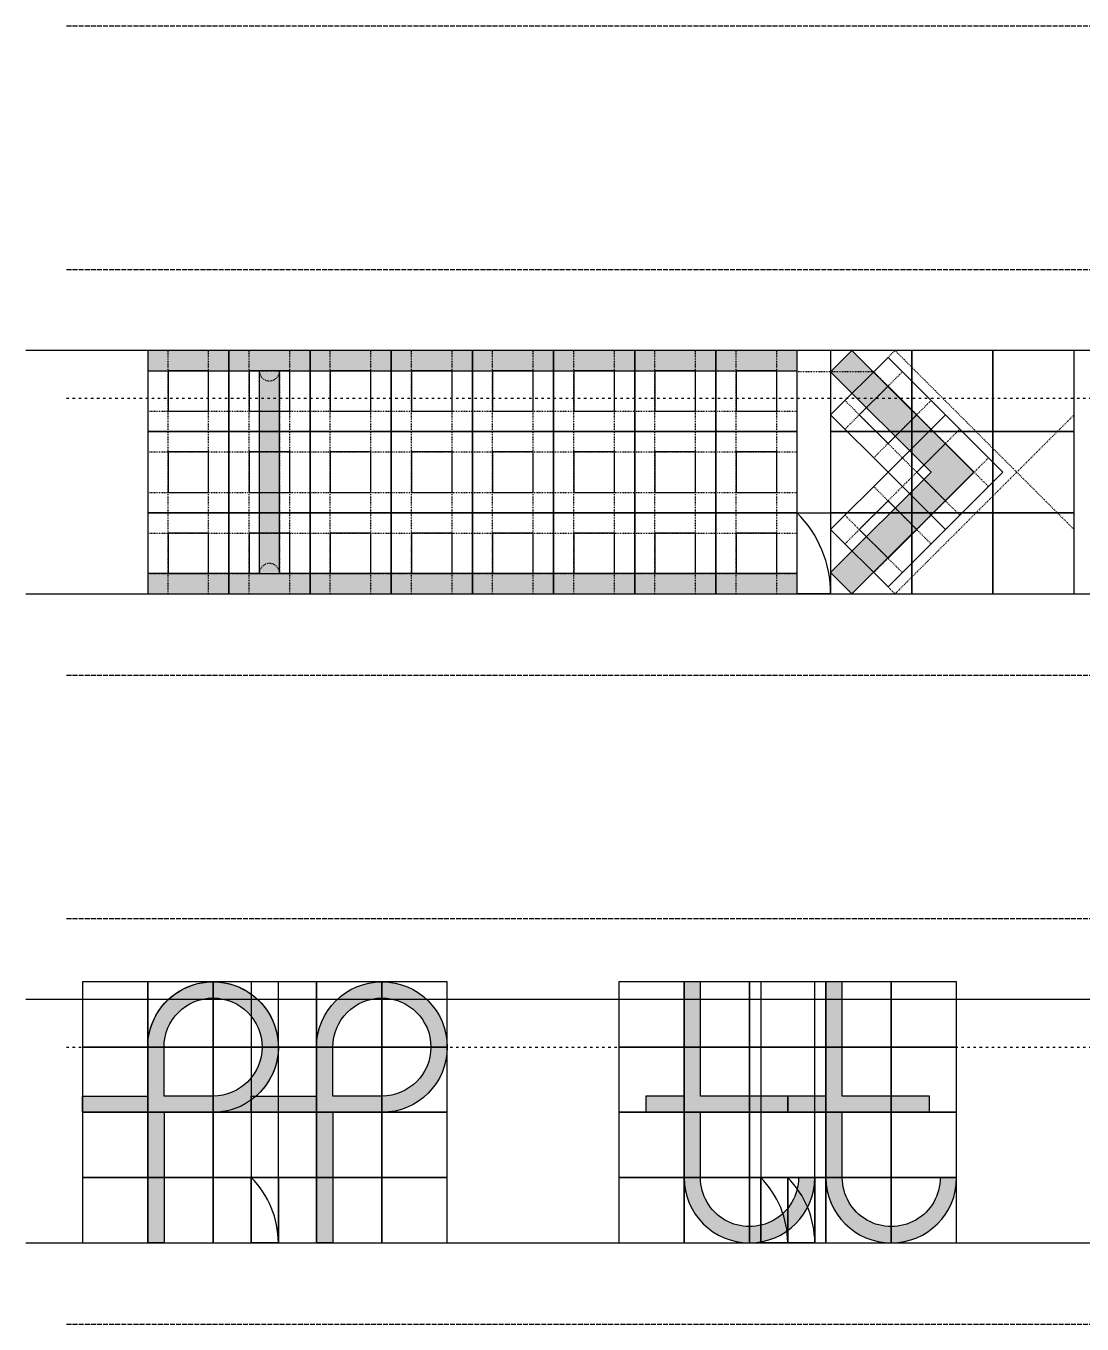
# Model space of a CAD drawing. Header units: millimetres. Extents: x -19 to 3010, y -292 to 470.
# Drawn here: x 2460 to 2590.1, y -250 to -90 of the extents above; entities that cross this region are included whole.
import ezdxf

# ---------------------------------------------------------------- set-up
doc = ezdxf.new("R2010")
doc.units = ezdxf.units.MM
doc.linetypes.add('ACAD_ISO02W100', pattern=[15, 12, -3])
doc.linetypes.add('ACAD_ISO03W100', pattern=[30, 12, -18])
for name, color, linetype in [('GUIDES', 252, 'Continuous'), ('guides_minor', 12, 'Continuous'), ('Lettering', 7, 'Continuous'), ('LINES', 252, 'Continuous'), ('Outlines', 5, 'Continuous')]:
    doc.layers.add(name, color=color, linetype=linetype)

msp = doc.modelspace()

# ---------------------------------------------------------------- hatches: boundary and pattern name
at = {"layer": 'Lettering'}
h = msp.add_hatch(color=256, dxfattribs=at)
h.dxf.hatch_style = 1
h.paths.add_polyline_path([(2475, -130), (2475, -132.5), (2488.75, -132.5), (2488.75, -157.5), (2475, -157.5), (2475, -160), (2555, -160), (2555, -157.4999999999998), (2491.25, -157.5000000000002), (2491.25, -132.5), (2555, -132.5), (2555, -130)])
h.paths.add_polyline_path([(2561.767766952968, -130.0000000000013), (2559.142135623731, -132.6256313292362), (2571.516504294496, -145.0000000000018), (2559.142135623732, -157.3743686707667), (2561.767766952967, -160.0000000000013), (2576.767766952968, -145.0000000000013)])
h = msp.add_hatch(color=256, dxfattribs=at)
h.dxf.hatch_style = 1
edge = h.paths.add_edge_path(flags=16)
edge.add_line((2497.820646925707, -221.8933982822018), (2497.820646925707, -215.857864376269))
edge.add_arc((2503.85618083164, -215.8578643762692), 6.03553390593288, -90, 179.9999999999978, ccw=False)
edge.add_line((2503.85618083164, -221.8933982822018), (2497.820646925707, -221.8933982822018))
edge = h.paths.add_edge_path()
edge.add_line((2488.370219122775, -221.8933982822018), (2495.808802290397, -221.8933982822018))
edge.add_line((2495.808802290397, -221.8933982822018), (2495.808802290397, -215.857864376269))
edge.add_arc((2503.85618083164, -215.857864376269), 8.047378541243688, -90, 180, ccw=False)
edge.add_line((2503.85618083164, -223.9052429175127), (2497.820646925707, -223.9052429175127))
edge.add_line((2497.820646925707, -223.9052429175127), (2497.820646925707, -239.9999999999999))
edge.add_line((2497.820646925707, -239.9999999999999), (2495.808802290397, -240))
edge.add_line((2495.808802290397, -240), (2495.808802290397, -223.9052429175127))
edge.add_line((2495.808802290397, -223.9052429175127), (2477.01184463531, -223.9052429175127))
edge.add_line((2477.01184463531, -223.9052429175127), (2477.01184463531, -239.9999999999999))
edge.add_line((2477.01184463531, -239.9999999999999), (2474.999999999999, -240))
edge.add_line((2474.999999999999, -240), (2474.999999999999, -223.9052429175127))
edge.add_line((2474.999999999999, -223.9052429175127), (2466.952621458755, -223.9052429175127))
edge.add_line((2466.952621458755, -223.9052429175127), (2466.952621458755, -221.8933982822018))
edge.add_line((2466.952621458755, -221.8933982822018), (2474.999999999999, -221.8933982822018))
edge.add_line((2474.999999999999, -221.8933982822018), (2474.999999999999, -215.857864376269))
edge.add_arc((2483.047378541243, -215.857864376269), 8.047378541243688, -48.59037789072971, 180.0000000000004, ccw=False)
edge = h.paths.add_edge_path(flags=16)
edge.add_line((2477.01184463531, -221.8933982822018), (2477.01184463531, -215.857864376269))
edge.add_arc((2483.047378541243, -215.8578643762692), 6.03553390593288, -90, 179.9999999999978, ccw=False)
edge.add_line((2483.047378541243, -221.8933982822018), (2477.01184463531, -221.8933982822018))
h = msp.add_hatch(color=256, dxfattribs=at)
h.dxf.hatch_style = 1
edge = h.paths.add_edge_path()
edge.add_line((2553.85618083164, -223.9052429175127), (2558.570226039551, -223.9052429175127))
edge.add_line((2558.570226039551, -223.9052429175127), (2558.57022603955, -231.9526214587563))
edge.add_arc((2566.617604580794, -231.9526214587563), 8.047378541243688, 180, 360)
edge.add_line((2574.664983122037, -231.9526214587563), (2572.653138486727, -231.9526214587563))
edge.add_arc((2566.617604580794, -231.9526214587563), 6.035533905932425, -179.99999999999943, 0, ccw=False)
edge.add_line((2560.582070674862, -231.9526214587564), (2560.582070674862, -223.9052429175128))
edge.add_line((2560.582070674862, -223.9052429175128), (2571.331649788704, -223.9052429175127))
edge.add_line((2571.331649788704, -223.9052429175127), (2571.331649788704, -221.8933982822026))
edge.add_line((2571.331649788704, -221.8933982822026), (2560.582070674862, -221.8933982822026))
edge.add_line((2560.582070674862, -221.8933982822026), (2560.582070674862, -207.8104858350254))
edge.add_line((2560.582070674862, -207.8104858350254), (2558.570226039551, -207.8104858350254))
edge.add_line((2558.570226039551, -207.8104858350254), (2558.570226039551, -221.8933982822018))
edge.add_line((2558.570226039551, -221.8933982822018), (2553.85618083164, -221.8933982822026))
edge.add_line((2553.85618083164, -221.8933982822026), (2543.106601717797, -221.8933982822026))
edge.add_line((2543.106601717797, -221.8933982822026), (2543.106601717797, -207.8104858350254))
edge.add_line((2543.106601717797, -207.8104858350254), (2541.094757082486, -207.8104858350254))
edge.add_line((2541.094757082486, -207.8104858350254), (2541.094757082486, -221.8933982822018))
edge.add_line((2541.094757082486, -221.8933982822018), (2536.380711874576, -221.8933982822018))
edge.add_line((2536.380711874576, -221.8933982822018), (2536.380711874576, -223.9052429175127))
edge.add_line((2536.380711874576, -223.9052429175127), (2541.094757082486, -223.9052429175127))
edge.add_line((2541.094757082486, -223.9052429175127), (2541.094757082486, -231.9526214587563))
edge.add_arc((2549.14213562373, -231.9526214587563), 8.047378541243688, 180, 360)
edge.add_line((2557.189514164973, -231.9526214587563), (2555.177669529663, -231.9526214587563))
edge.add_arc((2549.14213562373, -231.9526214587563), 6.03553390593288, -179.99999999999943, 0, ccw=False)
edge.add_line((2543.106601717797, -231.9526214587564), (2543.106601717797, -223.9052429175128))
edge.add_line((2543.106601717797, -223.9052429175128), (2553.85618083164, -223.9052429175127))

# ---------------------------------------------------------------- linework, layer by layer
at = {"layer": 'GUIDES', "linetype": 'ACAD_ISO02W100', "ltscale": 0.005}
for p, q in [((2477.5, -140), (2477.5, -130)), ((2482.5, -140), (2482.5, -130)), ((2487.5, -140), (2487.5, -130)), ((2492.5, -140), (2492.5, -130)), ((2497.5, -140), (2497.5, -130)), ((2502.5, -140), (2502.5, -130)), ((2507.5, -140), (2507.5, -130)), ((2512.5, -140), (2512.5, -130)), ((2517.5, -140), (2517.5, -130)), ((2522.5, -140), (2522.5, -130)), ((2527.5, -140), (2527.5, -130)), ((2532.5, -140), (2532.5, -130)), ((2537.5, -140), (2537.5, -130)), ((2542.5, -140), (2542.5, -130)), ((2547.5, -140), (2547.5, -130)), ((2552.5, -140), (2552.5, -130)), ((2475, -132.5), (2485, -132.5)), ((2485, -132.5), (2495, -132.5)), ((2495, -132.5), (2505, -132.5)), ((2505, -132.5), (2515, -132.5)), ((2515, -132.5), (2525, -132.5)), ((2525, -132.5), (2535, -132.5)), ((2535, -132.5), (2545, -132.5)), ((2545, -132.5), (2555, -132.5)), ((2475, -137.5), (2485, -137.5)), ((2485, -137.5), (2495, -137.5)), ((2495, -137.5), (2505, -137.5)), ((2505, -137.5), (2515, -137.5)), ((2515, -137.5), (2525, -137.5)), ((2525, -137.5), (2535, -137.5)), ((2535, -137.5), (2545, -137.5)), ((2545, -137.5), (2555, -137.5)), ((2477.5, -150), (2477.5, -140)), ((2482.5, -150), (2482.5, -140)), ((2487.5, -150), (2487.5, -140)), ((2492.5, -150), (2492.5, -140)), ((2497.5, -150), (2497.5, -140)), ((2502.5, -150), (2502.5, -140)), ((2507.5, -150), (2507.5, -140)), ((2512.5, -150), (2512.5, -140)), ((2517.5, -150), (2517.5, -140)), ((2522.5, -150), (2522.5, -140)), ((2527.5, -150), (2527.5, -140)), ((2532.5, -150), (2532.5, -140)), ((2537.5, -150), (2537.5, -140)), ((2542.5, -150), (2542.5, -140)), ((2547.5, -150), (2547.5, -140)), ((2552.5, -150), (2552.5, -140)), ((2475, -142.5), (2485, -142.5)), ((2485, -142.5), (2495, -142.5)), ((2495, -142.5), (2505, -142.5)), ((2505, -142.5), (2515, -142.5)), ((2515, -142.5), (2525, -142.5)), ((2525, -142.5), (2535, -142.5)), ((2535, -142.5), (2545, -142.5)), ((2545, -142.5), (2555, -142.5)), ((2475, -147.5), (2485, -147.5)), ((2485, -147.5), (2495, -147.5)), ((2495, -147.5), (2505, -147.5)), ((2505, -147.5), (2515, -147.5)), ((2515, -147.5), (2525, -147.5)), ((2525, -147.5), (2535, -147.5)), ((2535, -147.5), (2545, -147.5)), ((2545, -147.5), (2555, -147.5)), ((2477.5, -160), (2477.5, -150)), ((2482.5, -160), (2482.5, -150)), ((2487.5, -160), (2487.5, -150)), ((2492.5, -160), (2492.5, -150)), ((2497.5, -160.0000000000003), (2497.5, -150.0000000000003)), ((2502.5, -160.0000000000003), (2502.5, -150.0000000000003)), ((2507.5, -160), (2507.5, -150)), ((2512.5, -160), (2512.5, -150)), ((2517.5, -160), (2517.5, -150)), ((2522.5, -160), (2522.5, -150)), ((2527.5, -160.0000000000001), (2527.5, -150.0000000000001)), ((2532.5, -160.0000000000001), (2532.5, -150.0000000000001)), ((2537.5, -160.0000000000001), (2537.5, -150.0000000000001)), ((2542.5, -160.0000000000001), (2542.5, -150.0000000000001)), ((2547.5, -160.0000000000001), (2547.5, -150.0000000000001)), ((2552.5, -160.0000000000001), (2552.5, -150.0000000000001)), ((2475, -152.5), (2485, -152.5)), ((2485, -152.5), (2495, -152.5)), ((2495, -152.5000000000003), (2505, -152.5000000000003)), ((2505, -152.5), (2515, -152.5)), ((2515, -152.5), (2525, -152.5)), ((2525, -152.5000000000001), (2535, -152.5000000000001)), ((2535, -152.5000000000001), (2545, -152.5000000000001)), ((2545, -152.5000000000001), (2555, -152.5000000000001)), ((2475, -157.5), (2485, -157.5)), ((2485, -157.5), (2495, -157.5)), ((2495, -157.5000000000003), (2505, -157.5000000000003)), ((2505, -157.5), (2515, -157.5)), ((2515, -157.5), (2525, -157.5)), ((2525, -157.5000000000001), (2535, -157.5000000000001)), ((2535, -157.5000000000001), (2545, -157.5000000000001)), ((2545, -157.5000000000001), (2555, -157.5000000000001))]:
    msp.add_line(p, q, dxfattribs=at)
at = {"layer": 'GUIDES'}
for points in [[(2475, -140), (2485, -140), (2485, -130), (2475, -130)], [(2485, -140), (2495, -140), (2495, -130), (2485, -130)], [(2495, -140), (2505, -140), (2505, -130), (2495, -130)], [(2505, -140), (2515, -140), (2515, -130), (2505, -130)], [(2515, -140), (2525, -140), (2525, -130), (2515, -130)], [(2525, -140), (2535, -140), (2535, -130), (2525, -130)], [(2535, -140), (2545, -140), (2545, -130), (2535, -130)], [(2545, -140), (2555, -140), (2555, -130), (2545, -130)], [(2559.142135623731, -140), (2569.142135623731, -140), (2569.142135623731, -130), (2559.142135623731, -130)], [(2569.142135623731, -140), (2579.142135623731, -140), (2579.142135623731, -130), (2569.142135623731, -130)], [(2579.142135623731, -140), (2589.142135623731, -140), (2589.142135623731, -130), (2579.142135623731, -130)], [(2477.5, -137.5), (2482.5, -137.5), (2482.5, -132.5), (2477.5, -132.5)], [(2487.5, -137.5), (2492.5, -137.5), (2492.5, -132.5), (2487.5, -132.5)], [(2497.5, -137.5), (2502.5, -137.5), (2502.5, -132.5), (2497.5, -132.5)], [(2507.5, -137.5), (2512.5, -137.5), (2512.5, -132.5), (2507.5, -132.5)], [(2517.5, -137.5), (2522.5, -137.5), (2522.5, -132.5), (2517.5, -132.5)], [(2527.5, -137.5), (2532.5, -137.5), (2532.5, -132.5), (2527.5, -132.5)], [(2537.5, -137.5), (2542.5, -137.5), (2542.5, -132.5), (2537.5, -132.5)], [(2547.5, -137.5), (2552.5, -137.5), (2552.5, -132.5), (2547.5, -132.5)], [(2475, -150), (2485, -150), (2485, -140), (2475, -140)], [(2485, -150), (2495, -150), (2495, -140), (2485, -140)], [(2495, -150), (2505, -150), (2505, -140), (2495, -140)], [(2505, -150), (2515, -150), (2515, -140), (2505, -140)], [(2515, -150), (2525, -150), (2525, -140), (2515, -140)], [(2525, -150), (2535, -150), (2535, -140), (2525, -140)], [(2535, -150), (2545, -150), (2545, -140), (2535, -140)], [(2545, -150), (2555, -150), (2555, -140), (2545, -140)], [(2559.142135623731, -150), (2569.142135623731, -150), (2569.142135623731, -140), (2559.142135623731, -140)], [(2569.142135623731, -150), (2579.142135623731, -150), (2579.142135623731, -140), (2569.142135623731, -140)], [(2579.142135623731, -150), (2589.142135623731, -150), (2589.142135623731, -140), (2579.142135623731, -140)], [(2477.5, -147.5), (2482.5, -147.5), (2482.5, -142.5), (2477.5, -142.5)], [(2487.5, -147.5), (2492.5, -147.5), (2492.5, -142.5), (2487.5, -142.5)], [(2497.5, -147.5), (2502.5, -147.5), (2502.5, -142.5), (2497.5, -142.5)], [(2507.5, -147.5), (2512.5, -147.5), (2512.5, -142.5), (2507.5, -142.5)], [(2517.5, -147.5), (2522.5, -147.5), (2522.5, -142.5), (2517.5, -142.5)], [(2527.5, -147.5), (2532.5, -147.5), (2532.5, -142.5), (2527.5, -142.5)], [(2537.5, -147.5), (2542.5, -147.5), (2542.5, -142.5), (2537.5, -142.5)], [(2547.5, -147.5), (2552.5, -147.5), (2552.5, -142.5), (2547.5, -142.5)], [(2475, -160), (2485, -160), (2485, -150), (2475, -150)], [(2485, -160), (2495, -160), (2495, -150), (2485, -150)], [(2495, -160), (2505, -160), (2505, -150), (2495, -150)], [(2505, -160), (2515, -160), (2515, -150), (2505, -150)], [(2515, -160), (2525, -160), (2525, -150), (2515, -150)], [(2525, -160), (2535, -160), (2535, -150), (2525, -150)], [(2535, -160), (2545, -160), (2545, -150), (2535, -150)], [(2545, -160), (2555, -160), (2555, -150), (2545, -150)], [(2559.142135623731, -160), (2555, -160), (2555, -150), (2559.142135623731, -150)], [(2559.142135623731, -160), (2569.142135623731, -160), (2569.142135623731, -150), (2559.142135623731, -150)], [(2569.142135623731, -160), (2579.142135623731, -160), (2579.142135623731, -150), (2569.142135623731, -150)], [(2579.142135623731, -160), (2589.142135623731, -160), (2589.142135623731, -150), (2579.142135623731, -150)], [(2477.5, -157.5), (2482.5, -157.5), (2482.5, -152.5), (2477.5, -152.5)], [(2487.5, -157.5), (2492.5, -157.5), (2492.5, -152.5), (2487.5, -152.5)], [(2497.5, -157.5000000000003), (2502.5, -157.5000000000003), (2502.5, -152.5000000000003), (2497.5, -152.5000000000003)], [(2507.5, -157.5), (2512.5, -157.5), (2512.5, -152.5), (2507.5, -152.5)], [(2517.5, -157.5), (2522.5, -157.5), (2522.5, -152.5), (2517.5, -152.5)], [(2527.5, -157.5000000000001), (2532.5, -157.5000000000001), (2532.5, -152.5000000000001), (2527.5, -152.5000000000001)], [(2537.5, -157.5000000000001), (2542.5, -157.5000000000001), (2542.5, -152.5000000000001), (2537.5, -152.5000000000001)], [(2547.5, -157.5000000000001), (2552.5, -157.5000000000001), (2552.5, -152.5000000000001), (2547.5, -152.5000000000001)], [(2466.952621458756, -215.857864376269), (2475, -215.857864376269), (2475, -207.8104858350254), (2466.952621458756, -207.8104858350254)], [(2475, -215.857864376269), (2483.047378541244, -215.857864376269), (2483.047378541244, -207.8104858350254), (2475, -207.8104858350254)], [(2483.047378541244, -215.857864376269), (2491.094757082487, -215.857864376269), (2491.094757082487, -207.8104858350254), (2483.047378541244, -207.8104858350254)], [(2487.761423749154, -215.857864376269), (2495.808802290398, -215.857864376269), (2495.808802290398, -207.8104858350254), (2487.761423749154, -207.8104858350254)], [(2495.808802290398, -215.857864376269), (2503.856180831641, -215.857864376269), (2503.856180831641, -207.8104858350254), (2495.808802290398, -207.8104858350254)], [(2503.856180831641, -215.857864376269), (2511.903559372885, -215.857864376269), (2511.903559372885, -207.8104858350254), (2503.856180831641, -207.8104858350254)], [(2533.047378541244, -215.857864376269), (2541.094757082487, -215.857864376269), (2541.094757082487, -207.8104858350254), (2533.047378541244, -207.8104858350254)], [(2541.094757082487, -215.857864376269), (2549.142135623731, -215.857864376269), (2549.142135623731, -207.8104858350254), (2541.094757082487, -207.8104858350254)], [(2549.142135623731, -215.857864376269), (2557.189514164975, -215.857864376269), (2557.189514164975, -207.8104858350254), (2549.142135623731, -207.8104858350254)], [(2550.522847498308, -215.857864376269), (2558.570226039552, -215.857864376269), (2558.570226039552, -207.8104858350254), (2550.522847498308, -207.8104858350254)], [(2558.570226039552, -215.857864376269), (2566.617604580795, -215.857864376269), (2566.617604580795, -207.8104858350254), (2558.570226039552, -207.8104858350254)], [(2566.617604580795, -215.857864376269), (2574.664983122039, -215.857864376269), (2574.664983122039, -207.8104858350254), (2566.617604580795, -207.8104858350254)], [(2466.952621458756, -223.9052429175127), (2475, -223.9052429175127), (2475, -215.857864376269), (2466.952621458756, -215.857864376269)], [(2475, -223.9052429175127), (2483.047378541244, -223.9052429175127), (2483.047378541244, -215.857864376269), (2475, -215.857864376269)], [(2483.047378541244, -223.9052429175127), (2491.094757082487, -223.9052429175127), (2491.094757082487, -215.857864376269), (2483.047378541244, -215.857864376269)], [(2487.761423749154, -223.9052429175127), (2495.808802290398, -223.9052429175127), (2495.808802290398, -215.857864376269), (2487.761423749154, -215.857864376269)], [(2495.808802290398, -223.9052429175127), (2503.856180831641, -223.9052429175127), (2503.856180831641, -215.857864376269), (2495.808802290398, -215.857864376269)], [(2503.856180831641, -223.9052429175127), (2511.903559372885, -223.9052429175127), (2511.903559372885, -215.857864376269), (2503.856180831641, -215.857864376269)], [(2533.047378541244, -223.9052429175127), (2541.094757082487, -223.9052429175127), (2541.094757082487, -215.857864376269), (2533.047378541244, -215.857864376269)], [(2541.094757082487, -223.9052429175127), (2549.142135623731, -223.9052429175127), (2549.142135623731, -215.857864376269), (2541.094757082487, -215.857864376269)], [(2549.142135623731, -223.9052429175127), (2557.189514164975, -223.9052429175127), (2557.189514164975, -215.857864376269), (2549.142135623731, -215.857864376269)], [(2550.522847498308, -223.9052429175127), (2558.570226039552, -223.9052429175127), (2558.570226039552, -215.857864376269), (2550.522847498308, -215.857864376269)], [(2558.570226039552, -223.9052429175127), (2566.617604580795, -223.9052429175127), (2566.617604580795, -215.857864376269), (2558.570226039552, -215.857864376269)], [(2566.617604580795, -223.9052429175127), (2574.664983122039, -223.9052429175127), (2574.664983122039, -215.857864376269), (2566.617604580795, -215.857864376269)], [(2466.952621458756, -231.9526214587563), (2475, -231.9526214587563), (2475, -223.9052429175127), (2466.952621458756, -223.9052429175127)], [(2475, -231.9526214587563), (2483.047378541244, -231.9526214587563), (2483.047378541244, -223.9052429175127), (2475, -223.9052429175127)], [(2483.047378541244, -231.9526214587563), (2491.094757082487, -231.9526214587563), (2491.094757082487, -223.9052429175127), (2483.047378541244, -223.9052429175127)], [(2487.761423749154, -231.9526214587563), (2495.808802290398, -231.9526214587563), (2495.808802290398, -223.9052429175127), (2487.761423749154, -223.9052429175127)], [(2495.808802290398, -231.9526214587563), (2503.856180831641, -231.9526214587563), (2503.856180831641, -223.9052429175127), (2495.808802290398, -223.9052429175127)], [(2503.856180831641, -231.9526214587563), (2511.903559372885, -231.9526214587563), (2511.903559372885, -223.9052429175127), (2503.856180831641, -223.9052429175127)], [(2533.047378541244, -231.9526214587563), (2541.094757082487, -231.9526214587563), (2541.094757082487, -223.9052429175127), (2533.047378541244, -223.9052429175127)], [(2541.094757082487, -231.9526214587563), (2549.142135623731, -231.9526214587563), (2549.142135623731, -223.9052429175127), (2541.094757082487, -223.9052429175127)], [(2549.142135623731, -231.9526214587563), (2557.189514164975, -231.9526214587563), (2557.189514164975, -223.9052429175127), (2549.142135623731, -223.9052429175127)], [(2550.522847498308, -231.9526214587563), (2558.570226039552, -231.9526214587563), (2558.570226039552, -223.9052429175127), (2550.522847498308, -223.9052429175127)], [(2558.570226039552, -231.9526214587563), (2566.617604580795, -231.9526214587563), (2566.617604580795, -223.9052429175127), (2558.570226039552, -223.9052429175127)], [(2566.617604580795, -231.9526214587563), (2574.664983122039, -231.9526214587563), (2574.664983122039, -223.9052429175127), (2566.617604580795, -223.9052429175127)], [(2466.952621458756, -240), (2475, -240), (2475, -231.9526214587563), (2466.952621458756, -231.9526214587563)], [(2475, -240), (2483.047378541244, -240), (2483.047378541244, -231.9526214587563), (2475, -231.9526214587563)], [(2483.047378541244, -240), (2491.094757082487, -240), (2491.094757082487, -231.9526214587563), (2483.047378541244, -231.9526214587563)], [(2487.761423749154, -240), (2495.808802290398, -240), (2495.808802290398, -231.9526214587563), (2487.761423749154, -231.9526214587563)], [(2491.094757082487, -240), (2487.761423749154, -240), (2487.761423749154, -231.9526214587563), (2491.094757082487, -231.9526214587563)], [(2495.808802290398, -240), (2503.856180831641, -240), (2503.856180831641, -231.9526214587563), (2495.808802290398, -231.9526214587563)], [(2503.856180831641, -240), (2511.903559372885, -240), (2511.903559372885, -231.9526214587563), (2503.856180831641, -231.9526214587563)], [(2533.047378541244, -240), (2541.094757082487, -240), (2541.094757082487, -231.9526214587563), (2533.047378541244, -231.9526214587563)], [(2541.094757082487, -240), (2549.142135623731, -240), (2549.142135623731, -231.9526214587563), (2541.094757082487, -231.9526214587563)], [(2549.142135623731, -240), (2557.189514164975, -240), (2557.189514164975, -231.9526214587563), (2549.142135623731, -231.9526214587563)], [(2550.522847498308, -240), (2558.570226039552, -240), (2558.570226039552, -231.9526214587563), (2550.522847498308, -231.9526214587563)], [(2553.856180831642, -240), (2550.522847498308, -240), (2550.522847498308, -231.9526214587563), (2553.856180831642, -231.9526214587563)], [(2557.189514164975, -240), (2553.856180831641, -240), (2553.856180831641, -231.9526214587563), (2557.189514164975, -231.9526214587563)], [(2558.570226039552, -240), (2566.617604580795, -240), (2566.617604580795, -231.9526214587563), (2558.570226039552, -231.9526214587563)], [(2566.617604580795, -240), (2574.664983122039, -240), (2574.664983122039, -231.9526214587563), (2566.617604580795, -231.9526214587563)]]:
    msp.add_lwpolyline(points, close=True, dxfattribs=at)
for centre, radius, end in [((2545, -160), 14.14213562373095, 44.99999999999494), ((2479.71404520791, -240), 11.38071187457704, 44.99999999999493), ((2542.475468957065, -240), 11.38071187457704, 44.99999999999493), ((2545.808802290398, -240), 11.38071187457704, 44.99999999999493)]:
    msp.add_arc(centre, radius, 0, end, dxfattribs=at)
at = {"layer": 'guides_minor', "linetype": 'ACAD_ISO02W100', "ltscale": 0.005}
for p, q in [((2566.213203435596, -130.857864376269), (2567.071067811866, -130)), ((2567.071067811866, -130), (2589.142135623731, -152.0710678118654)), ((2488.75, -132.5), (2488.75, -157.5)), ((2491.25, -132.5), (2491.25, -157.5)), ((2564.445436482631, -132.6256313292361), (2555, -132.6256313292361)), ((2560.909902576698, -139.6966991411014), (2567.980970388563, -132.6256313292361)), ((2564.445436482631, -132.6256313292361), (2571.516504294496, -139.6966991411014)), ((2560.909902576698, -136.161165235169), (2567.980970388563, -143.2322330470343)), ((2564.445436482631, -143.2322330470343), (2571.516504294496, -136.161165235169)), ((2567.071067811865, -160), (2589.142135623731, -137.9289321881345)), ((2567.980970388563, -146.7677669529672), (2575.052038200429, -139.6966991411019)), ((2571.516504294496, -139.6966991411019), (2578.587572106362, -146.7677669529672)), ((2567.980970388563, -143.2322330470348), (2575.052038200429, -150.3033008589001)), ((2571.516504294496, -150.3033008589001), (2578.587572106361, -143.2322330470348)), ((2560.909902576698, -153.8388347648324), (2567.980970388563, -146.7677669529671)), ((2564.445436482631, -146.7677669529671), (2571.516504294496, -153.8388347648324)), ((2560.909902576698, -150.3033008589), (2567.980970388563, -157.3743686707653)), ((2564.445436482631, -157.3743686707653), (2571.516504294496, -150.3033008589)), ((2566.213203435596, -159.142135623731), (2567.071067811865, -160))]:
    msp.add_line(p, q, dxfattribs=at)
at = {"layer": 'guides_minor'}
for points in [[(2559.142135623731, -137.9289321881345), (2566.213203435596, -145), (2573.284271247462, -137.9289321881345), (2566.213203435596, -130.857864376269)], [(2562.677669529664, -137.9289321881352), (2566.213203435597, -141.4644660940681), (2569.74873734153, -137.9289321881352), (2566.213203435597, -134.3933982822024)], [(2566.213203435596, -145), (2573.284271247462, -152.0710678118655), (2580.355339059327, -145), (2573.284271247462, -137.9289321881345)], [(2569.74873734153, -145.000000000001), (2573.284271247462, -148.5355339059339), (2576.819805153395, -145.000000000001), (2573.284271247463, -141.4644660940681)], [(2559.142135623731, -152.0710678118655), (2566.213203435596, -159.142135623731), (2573.284271247462, -152.0710678118655), (2566.213203435596, -145)], [(2562.677669529664, -152.0710678118662), (2566.213203435597, -155.6066017177991), (2569.74873734153, -152.0710678118662), (2566.213203435597, -148.5355339059333)]]:
    msp.add_lwpolyline(points, close=True, dxfattribs=at)
for points in [[(2477.011844635311, -223.9052429175127), (2477.011844635311, -239.9999999999999), (2475, -240), (2475, -223.9052429175127), (2466.952621458756, -223.9052429175127), (2466.952621458756, -221.8933982822018), (2475, -221.8933982822018), (2475, -215.857864376269, -2.414213562373095), (2483.047378541244, -223.9052429175127)], [(2497.820646925708, -223.9052429175127), (2497.820646925708, -239.9999999999999), (2495.808802290398, -240), (2495.808802290398, -223.9052429175127), (2487.761423749154, -223.9052429175127), (2487.761423749154, -221.8933982822018), (2495.808802290398, -221.8933982822018), (2495.808802290398, -215.857864376269, -2.414213562373095), (2503.856180831641, -223.9052429175127)], [(2543.106601717798, -221.8933982822026), (2543.106601717798, -207.8104858350254), (2541.094757082487, -207.8104858350254), (2541.094757082487, -221.8933982822018), (2536.380711874577, -221.8933982822018), (2536.380711874577, -223.9052429175127), (2541.094757082487, -223.9052429175127), (2541.094757082487, -231.9526214587563, 0.9999999999999999), (2557.189514164974, -231.9526214587563), (2555.177669529663, -231.9526214587563, -0.9999999999999999), (2543.106601717798, -231.9526214587564), (2543.106601717798, -223.9052429175128), (2553.856180831641, -223.9052429175127), (2553.856180831641, -221.8933982822026)], [(2560.582070674863, -221.8933982822026), (2560.582070674863, -207.8104858350254), (2558.570226039552, -207.8104858350254), (2558.570226039552, -221.8933982822018), (2553.856180831641, -221.8933982822018), (2553.856180831641, -223.9052429175127), (2558.570226039552, -223.9052429175127), (2558.570226039551, -231.9526214587563, 0.9999999999999999), (2574.664983122038, -231.9526214587563), (2572.653138486728, -231.9526214587563, -0.9999999999999999), (2560.582070674863, -231.9526214587564), (2560.582070674863, -223.9052429175128), (2571.331649788705, -223.9052429175127), (2571.331649788705, -221.8933982822026)], [(2477.011844635311, -221.8933982822018), (2477.011844635311, -215.857864376269, -2.414213562372949), (2483.047378541244, -221.8933982822018)], [(2497.820646925708, -221.8933982822018), (2497.820646925708, -215.857864376269, -2.414213562372949), (2503.856180831641, -221.8933982822018)]]:
    msp.add_lwpolyline(points, format="xyb", close=True, dxfattribs=at)
at = {"layer": 'guides_minor', "linetype": 'ACAD_ISO02W100', "ltscale": 0.005}
for centre, start, end in [((2490, -132.5), 180, 0), ((2490, -157.5), 0, 180)]:
    msp.add_arc(centre, 1.25, start, end, dxfattribs=at)
at = {"layer": 'LINES', "linetype": 'ACAD_ISO02W100', "ltscale": 0.05}
for p, q in [((2465, -90), (3005, -90)), ((2465, -120), (3005, -120)), ((2465, -170), (3005, -170)), ((2465, -200), (3005, -200)), ((2465, -250), (3005, -250))]:
    msp.add_line(p, q, dxfattribs=at)
at = {"layer": 'LINES'}
for p, q in [((3010, -130), (2460, -130)), ((2460, -160), (3010, -160)), ((3010, -210), (2460, -210)), ((2460, -240), (3010, -240))]:
    msp.add_line(p, q, dxfattribs=at)
at = {"layer": 'LINES', "linetype": 'ACAD_ISO03W100', "ltscale": 0.025}
for p, q in [((2465, -135.857864376269), (3005, -135.857864376269)), ((2465, -215.857864376269), (3005, -215.857864376269))]:
    msp.add_line(p, q, dxfattribs=at)
at = {"layer": 'Outlines'}
for points in [[(2475, -130), (2475, -132.5), (2488.75, -132.5), (2488.75, -157.5), (2475, -157.5), (2475, -160), (2555, -160), (2555, -157.4999999999998), (2491.25, -157.5000000000002), (2491.25, -132.5), (2555, -132.5), (2555, -130)], [(2561.767766952968, -130.0000000000013), (2559.142135623731, -132.6256313292362), (2571.516504294496, -145.0000000000018), (2559.142135623732, -157.3743686707667), (2561.767766952967, -160.0000000000013), (2576.767766952968, -145.0000000000013)]]:
    msp.add_lwpolyline(points, close=True, dxfattribs=at)
for points in [[(2488.370219122775, -221.8933982822018), (2495.808802290397, -221.8933982822018), (2495.808802290397, -215.857864376269, -2.414213562373095), (2503.85618083164, -223.9052429175127), (2497.820646925707, -223.9052429175127), (2497.820646925707, -239.9999999999999), (2495.808802290397, -240), (2495.808802290397, -223.9052429175127), (2477.01184463531, -223.9052429175127), (2477.01184463531, -239.9999999999999), (2474.999999999999, -240), (2474.999999999999, -223.9052429175127), (2466.952621458755, -223.9052429175127), (2466.952621458755, -221.8933982822018), (2474.999999999999, -221.8933982822018), (2474.999999999999, -215.857864376269, -1.548583770354874)], [(2553.85618083164, -223.9052429175127), (2558.570226039551, -223.9052429175127), (2558.57022603955, -231.9526214587563, 0.9999999999999999), (2574.664983122037, -231.9526214587563), (2572.653138486727, -231.9526214587563, -0.9999999999999999), (2560.582070674862, -231.9526214587564), (2560.582070674862, -223.9052429175128), (2571.331649788704, -223.9052429175127), (2571.331649788704, -221.8933982822026), (2560.582070674862, -221.8933982822026), (2560.582070674862, -207.8104858350254), (2558.570226039551, -207.8104858350254), (2558.570226039551, -221.8933982822018), (2553.85618083164, -221.8933982822026), (2543.106601717797, -221.8933982822026), (2543.106601717797, -207.8104858350254), (2541.094757082486, -207.8104858350254), (2541.094757082486, -221.8933982822018), (2536.380711874576, -221.8933982822018), (2536.380711874576, -223.9052429175127), (2541.094757082486, -223.9052429175127), (2541.094757082486, -231.9526214587563, 0.9999999999999999), (2557.189514164973, -231.9526214587563), (2555.177669529663, -231.9526214587563, -0.9999999999999999), (2543.106601717797, -231.9526214587564), (2543.106601717797, -223.9052429175128)], [(2477.01184463531, -221.8933982822018), (2477.01184463531, -215.857864376269, -2.414213562372949), (2483.047378541243, -221.8933982822018)], [(2497.820646925707, -221.8933982822018), (2497.820646925707, -215.857864376269, -2.414213562372949), (2503.85618083164, -221.8933982822018)]]:
    msp.add_lwpolyline(points, format="xyb", close=True, dxfattribs=at)

doc.saveas('drawing.dxf')
